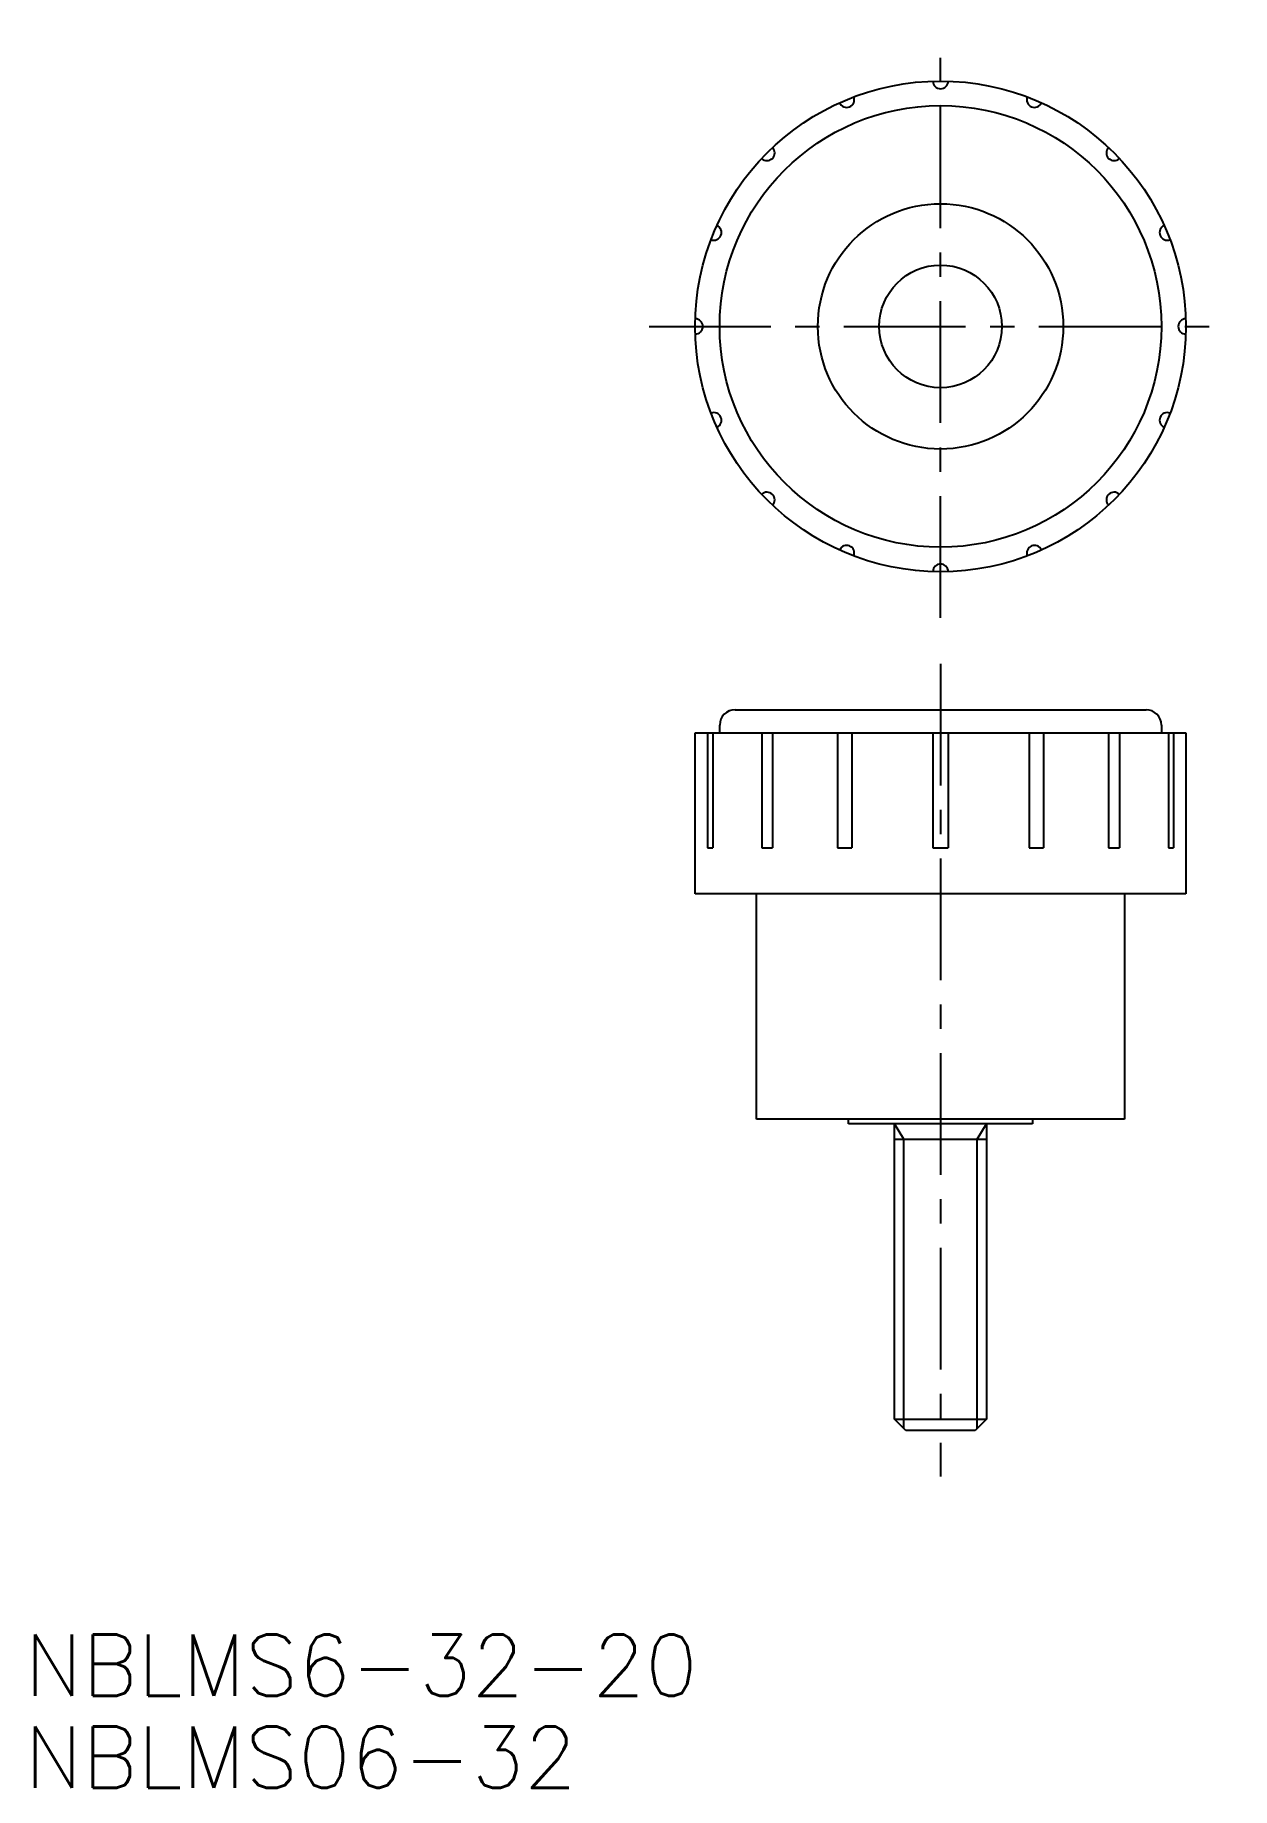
# Model space of a CAD drawing. Extents: x -19 to 59, y -2 to 112.
import ezdxf

# ---------------------------------------------------------------- set-up
doc = ezdxf.new("R2010")
doc.units = 0
doc.header["$LTSCALE"] = 0.25
doc.linetypes.add('CENTER', pattern=[50.8, 31.75, -6.35, 6.35, -6.35])
doc.layers.get('0').update_dxf_attribs({"linetype": 'CONTINUOUS'})
doc.layers.add('CENTER', color=1, linetype='CENTER')
doc.layers.add('PPMODEL2', color=3, linetype='CONTINUOUS')
doc.styles.get("Standard").update_dxf_attribs({"font": 'TXT.shx'})

msp = doc.modelspace()

# ---------------------------------------------------------------- linework, layer by layer
for p, q in [((26.6, 68), (53.4, 68)), ((24, 66.5), (25.6, 66.5)), ((24, 56), (24, 66.5)), ((24.80127, 66.5), (24.80127, 59)), ((25.143249, 66.5), (25.143249, 59)), ((25.6, 66.5), (25.6, 67)), ((25.6, 66.5), (54.4, 66.5)), ((28.338306, 66.5), (28.338306, 59)), ((29.045326, 66.5), (29.045326, 59)), ((33.291158, 66.5), (33.291158, 59)), ((34.211551, 66.5), (34.211551, 59)), ((39.500061, 66.5), (39.500061, 59)), ((40.499939, 66.5), (40.499939, 59)), ((45.788449, 66.5), (45.788449, 59)), ((46.708842, 66.5), (46.708842, 59)), ((50.954674, 66.5), (50.954674, 59)), ((51.661694, 66.5), (51.661694, 59)), ((54.4, 67), (54.4, 66.5)), ((54.4, 66.5), (56, 66.5)), ((54.856751, 66.5), (54.856751, 59)), ((55.19873, 66.5), (55.19873, 59)), ((56, 66.5), (56, 56)), ((24.80127, 59), (25.143249, 59)), ((28.338306, 59), (29.045326, 59)), ((33.291158, 59), (34.211551, 59)), ((39.500061, 59), (40.499939, 59)), ((45.788449, 59), (46.708842, 59)), ((50.954674, 59), (51.661694, 59)), ((54.856751, 59), (55.19873, 59)), ((28, 56), (24, 56)), ((52, 56), (28, 56)), ((28, 41.3), (28, 56)), ((56, 56), (52, 56)), ((52, 56), (52, 41.3)), ((34, 41.3), (28, 41.3)), ((34, 41), (34, 41.3)), ((46, 41.3), (34, 41.3)), ((46, 41.3), (46, 41)), ((52, 41.3), (46, 41.3)), ((37, 41), (34, 41)), ((43, 41), (37, 41)), ((37, 21.732825), (37, 41)), ((46, 41), (43, 41)), ((43, 41), (43, 21.732825)), ((37, 40), (43, 40)), ((37.732825, 21), (37, 21.732825)), ((37, 21.732825), (43, 21.732825)), ((43, 21.732825), (42.267175, 21)), ((42.267175, 21), (37.732825, 21))]:
    msp.add_line(p, q)
for radius in [16, 14.4, 8, 4]:
    msp.add_circle((40, 93), radius)
for centre, radius, start, end in [((40, 109), 0.5, 180.895283, 359.104717), ((33.877065, 107.782073), 0.5, 203.395283, 21.604717), ((46.122935, 107.782073), 0.5, 158.395283, 336.604717), ((28.686292, 104.313708), 0.5, 225.895283, 44.104717), ((51.313708, 104.313708), 0.5, 135.895283, 314.104717), ((25.217927, 99.122935), 0.5, 248.395283, 66.604717), ((54.782073, 99.122935), 0.5, 113.395283, 291.604717), ((24, 93), 0.5, 270.895283, 89.104717), ((56, 93), 0.5, 90.895283, 269.104717), ((25.217927, 86.877065), 0.5, 293.395283, 111.604717), ((54.782073, 86.877065), 0.5, 68.395283, 246.604717), ((28.686292, 81.686292), 0.5, 315.895283, 134.104717), ((51.313708, 81.686292), 0.5, 45.895283, 224.104717), ((33.877065, 78.217927), 0.5, 338.395283, 156.604717), ((46.122935, 78.217927), 0.5, 23.395283, 201.604717), ((40, 77), 0.5, 0.895283, 179.104717), ((26.6, 67), 1, 90, 180), ((53.4, 67), 1, 0, 90)]:
    msp.add_arc(centre, radius, start, end)
at = {"layer": 'CENTER'}
for p, q in [((40, 74), (40, 112)), ((21, 93), (59, 93)), ((40, 71), (40, 18))]:
    msp.add_line(p, q, dxfattribs=at)
at = {"layer": 'PPMODEL2'}
for p, q in [((37.6135, 40), (37, 41)), ((42.3865, 40), (43, 41)), ((37.6135, 21.119325), (37.6135, 40)), ((42.3865, 21.119325), (42.3865, 40))]:
    msp.add_line(p, q, dxfattribs=at)

# ---------------------------------------------------------------- texts
at = {"color": 7, "linetype": 'CONTINUOUS'}
for s, p in [('NBLMS6-32-20', (-19.725899, 3.682791)), ('NBLMS06-32', (-19.725899, -2.317209))]:
    msp.add_text(s, height=4, dxfattribs=at).set_placement(p)

doc.saveas('drawing.dxf')
